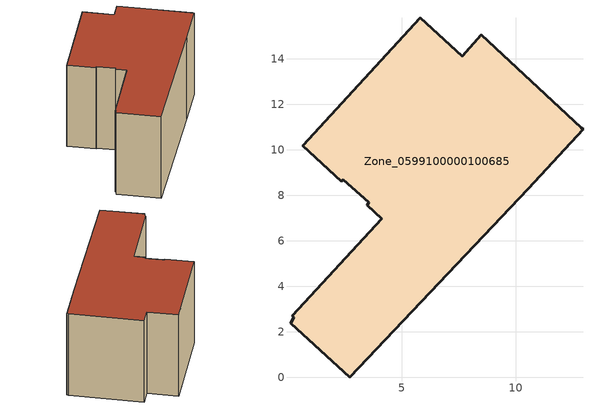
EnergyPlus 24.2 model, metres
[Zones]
Zone_0599100000100685
 floor ground (C_G): 3.56,7.69 2.42,8.69 2.34,8.61 0.64,10.18 5.82,15.81 7.66,14.12 8.5,15.05 12.88,10.97 12.96,10.9 10.55,8.29 2.71,0 0.11,2.39 0.25,2.65 0.19,2.7 4.12,6.98 3.49,7.56 z0
 wall outside (C_F): 2.71,0 10.55,8.29 12.96,10.9 12.88,10.97 8.5,15.05 7.66,14.12 5.82,15.81 0.64,10.18 2.34,8.61 2.42,8.69 3.56,7.69 3.49,7.56 4.12,6.98 0.19,2.7 0.25,2.65 0.11,2.39 2.71,0 z0:7.5
 roof outside (C_R): 2.42,8.69 3.56,7.69 3.49,7.56 4.12,6.98 0.19,2.7 0.25,2.65 0.11,2.39 2.71,0 10.55,8.29 12.96,10.9 12.88,10.97 8.5,15.05 7.66,14.12 5.82,15.81 0.64,10.18 2.34,8.61 z7.5
[BUILDING]
Pand.0599100000100685: North Axis=0; Terrain=City; Loads Convergence Tolerance Value=0.04; Temperature Convergence Tolerance Value=0.4; Solar Distribution=FullExterior; Maximum Number of Warmup Days=25; Minimum Number of Warmup Days=1
[Site:Location]
Rotterdam.The.Hague.AP_ZH_NLD Design_Conditions: Latitude=51.96; Longitude=4.45; Time Zone=1; Elevation=-4.5
[SITE:GROUNDTEMPERATURE:BUILDINGSURFACE]
18, 18, 18, 18, 18, 18, 18, 18, 18, 18, 18, 18
[MATERIAL] Thermal Absorptance=0.9; Solar Absorptance=0.7; Visible Absorptance=0.7
Name | Roughness | Thickness | Conductivity | Density | Specific Heat
G.TI.1975-1991 | MediumSmooth | 0.15 | 0.288461 | 540 | 1210
F.TI.1975-1991 | Rough | 0.3 | 0.230769 | 1920 | 840
R.TI.1975-1991 | MediumRough | 0.2 | 0.153846 | 1500 | 1000
[CONSTRUCTION]
C_G: G.TI.1975-1991
C_F: F.TI.1975-1991
C_R: R.TI.1975-1991
[ZONE]
Zone_0599100000100685: Type=1; Multiplier=1; Ceiling Height=Autocalculate; Volume=Autocalculate; Floor Area=autocalculate; Part of Total Floor Area=Yes
[ZONEINFILTRATION:DESIGNFLOWRATE]
Infil_Zone_0599100000100685: Zone or ZoneList or Space or SpaceList=Zone_0599100000100685; Schedule=AlwaysOn; Design Flow Rate Calculation Method=Flow/Area; Flow Rate per Floor Area=0.003; Constant Term Coefficient=1; Temperature Term Coefficient=0; Velocity Term Coefficient=0; Velocity Squared Term Coefficient=0
[HVACTEMPLATE:ZONE:IDEALLOADSAIRSYSTEM]
Zone_0599100000100685: Maximum Heating Supply Air Temperature=50; Minimum Cooling Supply Air Temperature=13; Maximum Heating Supply Air Humidity Ratio=0.0156; Minimum Cooling Supply Air Humidity Ratio=0.0077; Heating Limit=NoLimit; Cooling Limit=NoLimit; Dehumidification Control Type=ConstantSensibleHeatRatio; Cooling Sensible Heat Ratio=0.7; Dehumidification Setpoint=60; Humidification Control Type=None; Humidification Setpoint=30; Outdoor Air Method=None; Outdoor Air Flow Rate per Person=0.00944; Outdoor Air Flow Rate per Zone Floor Area=0; Outdoor Air Flow Rate per Zone=0; Demand Controlled Ventilation Type=None; Outdoor Air Economizer Type=NoEconomizer; Heat Recovery Type=None; Sensible Heat Recovery Effectiveness=0.7; Latent Heat Recovery Effectiveness=0.65
[ZONECONTROL:THERMOSTAT]
ThermostatControl_Zone_0599100000100685: Zone or ZoneList=Zone_0599100000100685; Control Type Schedule=DualSetpointControlType; Control 1=Thermostat_Zone_0599100000100685; Temperature Difference Between Cutout And Setpoint=0
[THERMOSTATSETPOINT:DUALSETPOINT]
Thermostat_Zone_0599100000100685: Heating Setpoint Temperature Schedule=HeatingSetpoint_Zone_0599100000100685; Cooling Setpoint Temperature Schedule=CoolingSetpoint_Zone_0599100000100685
[SCHEDULE:COMPACT]
HeatingSetpoint_Zone_0599100000100685: Through: 12/31, For: AllDays, Until: 24:00, 21
CoolingSetpoint_Zone_0599100000100685: Through: 12/31, For: AllDays, Until: 24:00, 24
DualSetpointControlType: Through: 12/31, For: AllDays, Until: 24:00, 4
AlwaysOn: Through: 12/31, For: AllDays, Until: 24:00, 1
